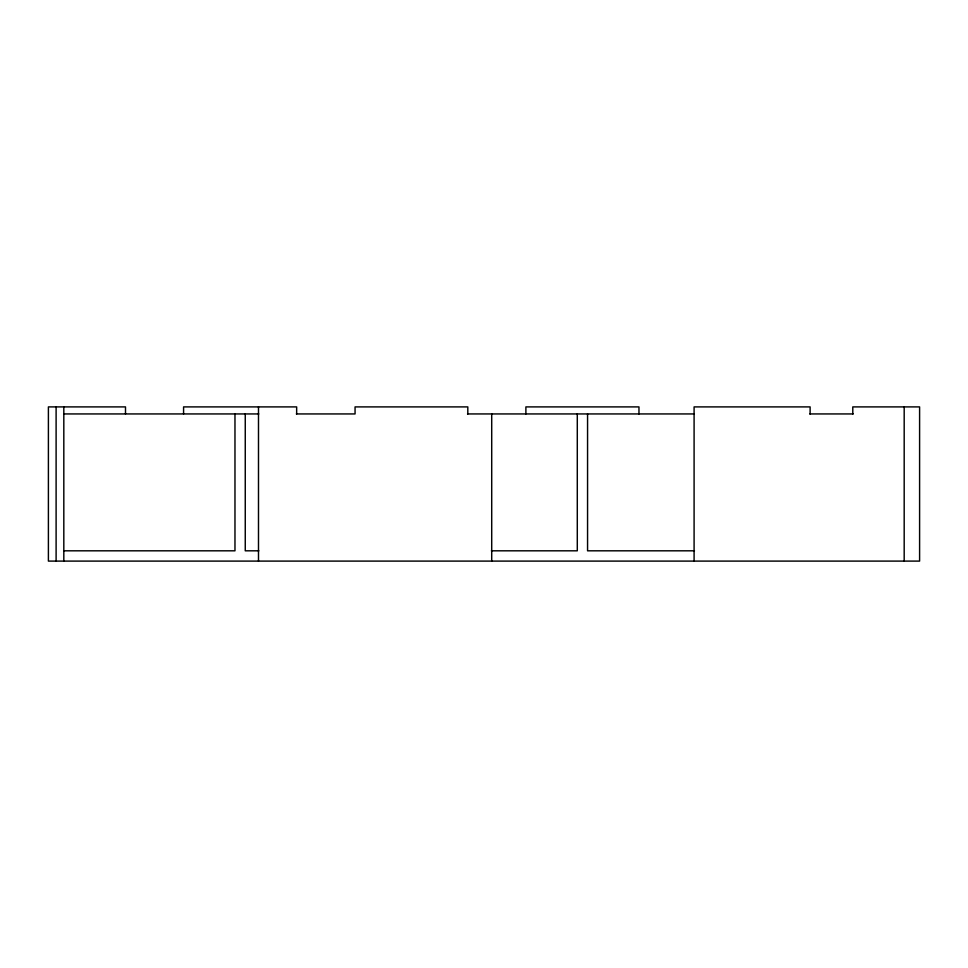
<?xml version="1.0" encoding="UTF-8"?>
<svg xmlns="http://www.w3.org/2000/svg" width="968" height="968" viewBox="0 0 968 968"><rect width="100%" height="100%" fill="white"/><g stroke="black" fill="none" stroke-linecap="round" stroke-linejoin="round"><path stroke-width="1.45" d="M63.815 413.941L258.783 413.941M296.377 413.941L355.062 413.941L355.062 406.899L467.81 406.899L467.81 413.941M467.532 413.941L694.322 413.941M809.708 413.941L853.195 413.941M63.815 550.816L234.97 550.816L234.97 413.941M258.831 550.816L245.255 550.816L245.255 413.941M491.369 550.816L577.291 550.816L577.291 413.941M694.455 550.816L587.564 550.816L587.564 413.941M904.185 406.899L904.185 561.101M852.784 413.941L852.784 406.899L919.6 406.899L919.6 561.101L48.4 561.101L48.4 406.899L125.501 406.899L125.501 413.941M810.119 413.941L810.119 406.899L694.092 406.899L694.092 561.101M638.965 413.941L638.965 406.899L525.89 406.899L525.89 413.941M491.708 413.941L491.708 561.101M296.656 413.941L296.656 406.899L183.581 406.899L183.581 413.941M258.492 406.899L258.492 561.101M63.815 406.899L63.815 561.101M56.108 406.899L56.108 561.101"/></g></svg>
